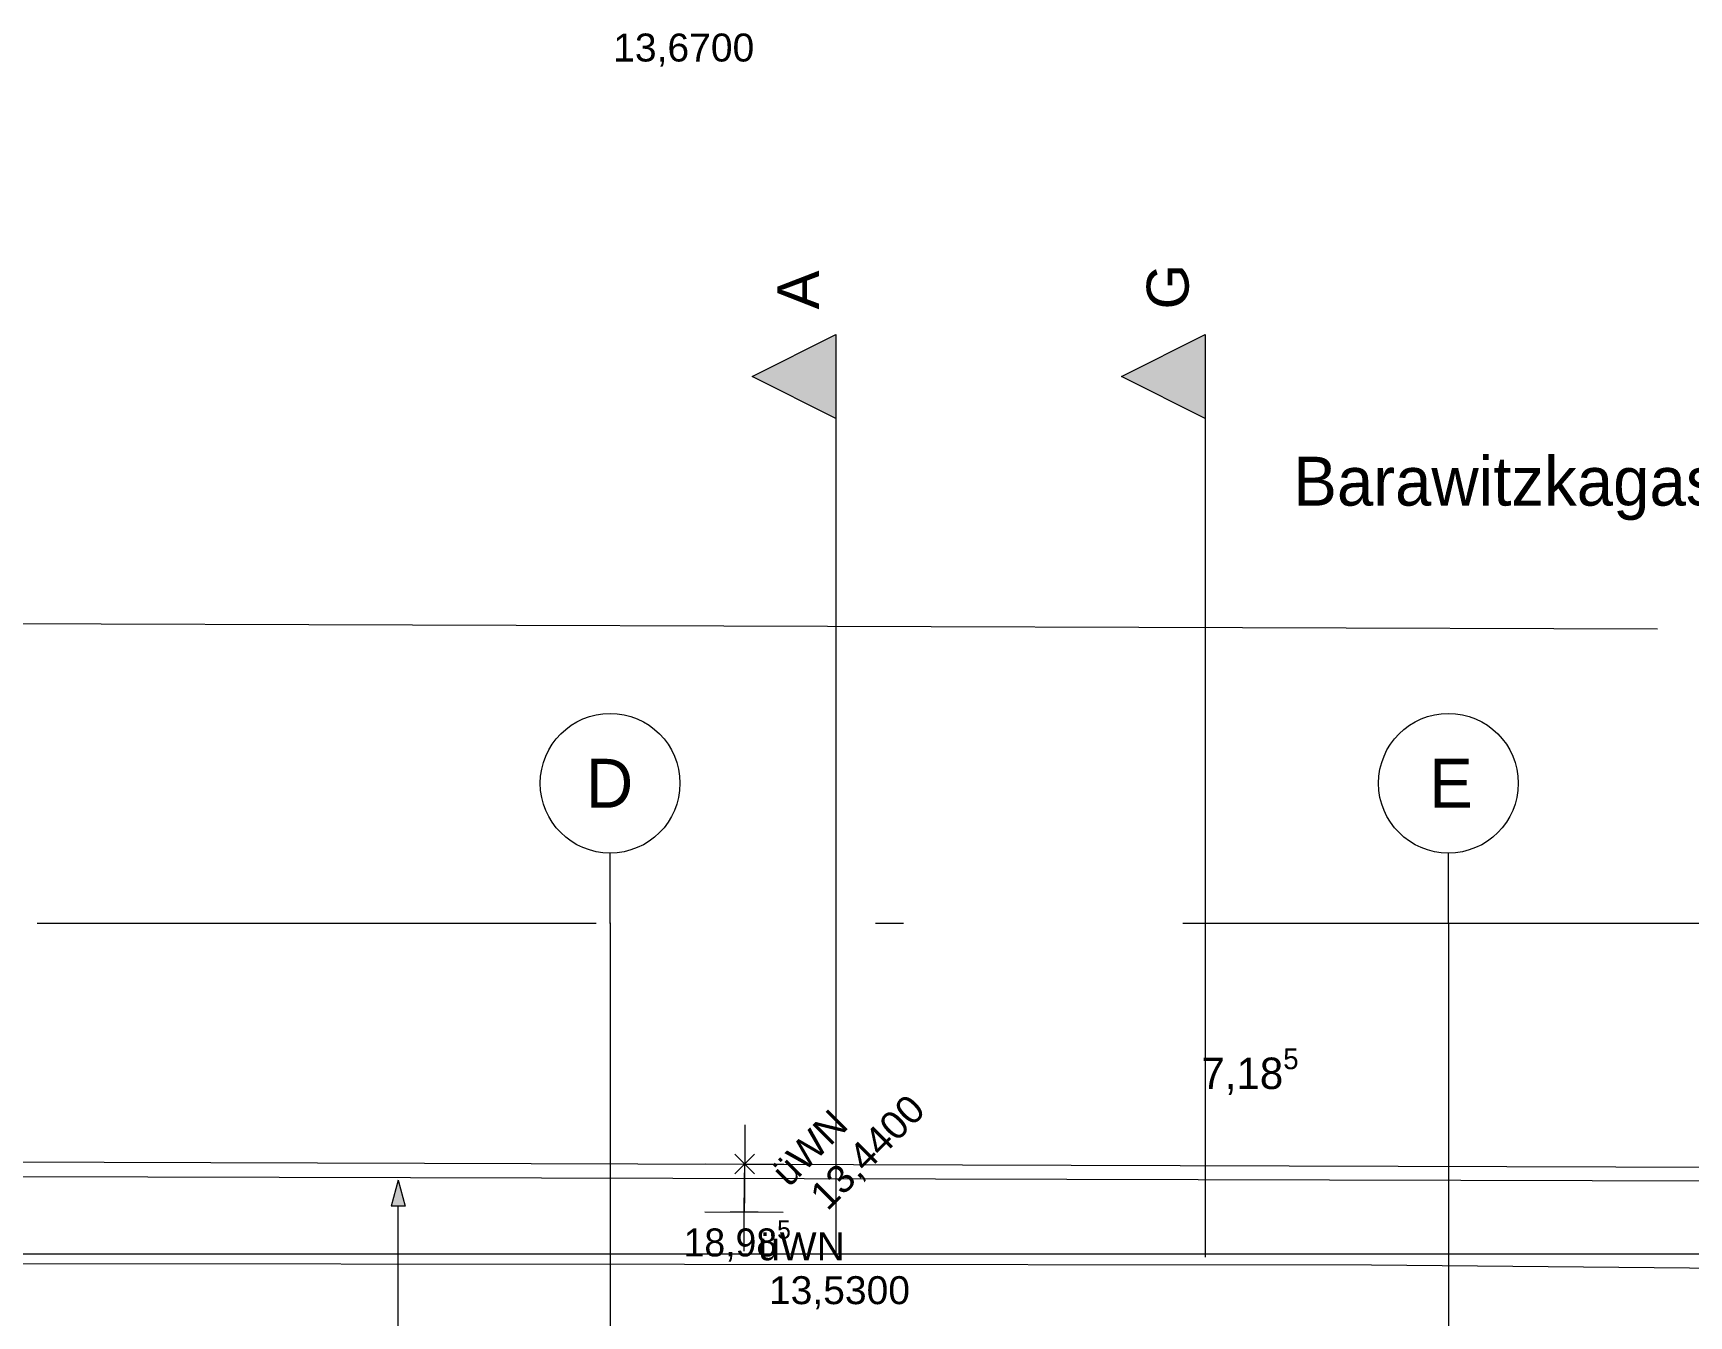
# Model space of a CAD drawing. Header units: metres. Extents: x -3.9 to 83, y -38 to 6.2.
# Drawn here: x 6.93 to 12.86, y 1.59 to 6.18 of the extents above; entities that cross this region are included whole.
import ezdxf

# ---------------------------------------------------------------- set-up
doc = ezdxf.new("R2010")
doc.units = ezdxf.units.M
doc.header["$MEASUREMENT"] = 0
for name, pattern in [('Achse', [0.004, 0.002, -0.001, 0, -0.001]), ('Fernmeldewesen VERM', [0.03, 0.02, -0.01]), ('Schnittlinie', [0.006, 0.003, -0.0015, 0, -0.0015]), ('TRINKWASSERVERS VERM', [0.01, 0.006, -0.002, 0, -0.002])]:
    doc.linetypes.add(name, pattern=pattern)
for name, color, linetype in [('0._EG PP_2_000 Achsraster', 7, 'Continuous'), ('0._EG PP_2_851 Marker Schnitt', 7, 'Continuous'), ('0._EG PP_2_910 Allgemein Lageplan Höhen', 7, 'Continuous'), ('0._EG PP_2_915 Allgemein Beschriftung.x', 7, 'Continuous'), ('0._EG PP_2_950 Polierplan Bemaßung', 7, 'Continuous'), ('0._EG PP_2_Fernmeldewesen_Fernmeldekabel.verm', 7, 'Continuous'), ('0._EG PP_2_Gelände_Geländepunkt.verm', 7, 'Continuous'), ('0._EG PP_2_Straßenverkehr_Randstein Unterkante.verm', 7, 'Continuous'), ('0._EG PP_2_Wasserversorgung_Trinkwasserleitung.verm', 7, 'Continuous')]:
    doc.layers.add(name, color=color, linetype=linetype)
doc.styles.add('ERSTELLTER_STIL_1', font='arial.ttf')
doc.styles.add('ERSTELLTER_STIL_2', font='')
doc.styles.get('ERSTELLTER_STIL_2').set_extended_font_data('Eurostile')

msp = doc.modelspace()

# ---------------------------------------------------------------- hatches: boundary and pattern name
at = {"layer": '0._EG PP_2_851 Marker Schnitt', "linetype": 'Continuous', "lineweight": 0, "true_color": 0x000000}
for points in [[(9.8079, 5.105), (9.5079, 4.955), (9.8079, 4.805)], [(11.13, 5.105), (10.83, 4.955), (11.13, 4.805)]]:
    msp.add_hatch(color=18, dxfattribs=at).paths.add_polyline_path(points)
at = {"layer": '0._EG PP_2_950 Polierplan Bemaßung', "linetype": 'Continuous', "lineweight": 13, "true_color": 0x7e0000}
msp.add_hatch(color=16, dxfattribs=at).paths.add_polyline_path([(8.2416, 2.08), (8.2166, 1.9867), (8.2666, 1.9867)])

# ---------------------------------------------------------------- linework, layer by layer
at = {"layer": '0._EG PP_2_000 Achsraster', "color": 5, "linetype": 'Achse', "lineweight": 0, "ltscale": 1000}
for p, q in [((9, 3), (9, 3.25)), ((12, 3), (12, 3.25)), ((-1.25, 3), (21, 3)), ((9, 3), (9, -36)), ((12, 3), (12, -36))]:
    msp.add_line(p, q, dxfattribs=at)
at = {"layer": '0._EG PP_2_000 Achsraster', "color": 5, "linetype": 'Continuous', "lineweight": 0, "ltscale": 1000}
for centre in [(9, 3.5), (12, 3.5)]:
    msp.add_circle(centre, 0.25, dxfattribs=at)
at = {"layer": '0._EG PP_2_000 Achsraster', "color": 5, "linetype": 'Achse', "lineweight": 0, "ltscale": 1000}
for p in [(9, 3), (9, 3), (12, 3), (12, 3)]:
    msp.add_point(p, dxfattribs=at)
at = {"layer": '0._EG PP_2_851 Marker Schnitt', "color": 7, "linetype": 'Schnittlinie', "lineweight": 13, "ltscale": 1000}
for p, q in [((9.8079, 4.805), (9.8079, -11.7)), ((11.13, 4.805), (11.13, -5.7741))]:
    msp.add_line(p, q, dxfattribs=at)
at = {"layer": '0._EG PP_2_851 Marker Schnitt', "color": 7, "linetype": 'Continuous', "lineweight": 13, "ltscale": 1000, "flags": 128}
for points in [[(9.8079, 5.105), (9.8079, 4.805), (9.5079, 4.955)], [(11.13, 5.105), (11.13, 4.805), (10.83, 4.955)]]:
    msp.add_lwpolyline(points, close=True, dxfattribs=at)
at = {"layer": '0._EG PP_2_910 Allgemein Lageplan Höhen', "color": 7, "linetype": 'Continuous', "lineweight": 13, "ltscale": 1000}
for p, q in [((9.4458, 2.1022), (9.5165, 2.173)), ((9.5165, 2.1022), (9.4458, 2.173)), ((9.4795, 1.9163), (9.4795, 2.0163)), ((9.4295, 1.9663), (9.5295, 1.9663))]:
    msp.add_line(p, q, dxfattribs=at)
at = {"layer": '0._EG PP_2_915 Allgemein Beschriftung.x', "color": 8, "linetype": 'Continuous', "lineweight": 13, "ltscale": 1000, "flags": 128}
msp.add_lwpolyline([(22.8486, 2.0506), (15.8036, 2.0687), (-3.9335, 2.1189)], dxfattribs=at)
at = {"layer": '0._EG PP_2_950 Polierplan Bemaßung', "color": 16, "linetype": 'Continuous', "lineweight": 13, "ltscale": 1000, "true_color": 0x7e0000}
for p, q in [((8.2416, 2.08), (8.2166, 1.9867)), ((8.2416, 2.08), (8.2666, 1.9867)), ((8.2666, 1.9867), (8.2166, 1.9867)), ((8.2416, 0.0933), (8.2416, 1.9867))]:
    msp.add_line(p, q, dxfattribs=at)
at = {"layer": '0._EG PP_2_950 Polierplan Bemaßung', "color": 1, "linetype": 'Continuous', "lineweight": 13, "ltscale": 1000, "true_color": 0xfb0106}
msp.add_line((0, 1.8169), (18.985, 1.8169), dxfattribs=at)
at = {"layer": '0._EG PP_2_Fernmeldewesen_Fernmeldekabel.verm', "color": 3, "linetype": 'Fernmeldewesen VERM', "lineweight": 0, "ltscale": 1000}
for p, q in [((11.7245, 1.7754), (-3.9335, 1.7905)), ((22.8486, 1.6771), (11.7245, 1.7754))]:
    msp.add_line(p, q, dxfattribs=at)
at = {"layer": '0._EG PP_2_Gelände_Geländepunkt.verm', "color": 8, "linetype": 'Continuous', "lineweight": 0, "ltscale": 1000}
for p, q in [((9.4818, 2.2776), (9.4805, 1.9976)), ((9.3411, 2.1382), (9.6211, 2.137)), ((9.4801, 2.1063), (9.4788, 1.8263)), ((9.3395, 1.9669), (9.6195, 1.9657))]:
    msp.add_line(p, q, dxfattribs=at)
at = {"layer": '0._EG PP_2_Straßenverkehr_Randstein Unterkante.verm', "color": 8, "linetype": 'Continuous', "lineweight": 0, "ltscale": 1000}
for p, q in [((-0.004, 2.1677), (9.4811, 2.1376)), ((9.4811, 2.1376), (14.8552, 2.1205))]:
    msp.add_line(p, q, dxfattribs=at)
at = {"layer": '0._EG PP_2_Wasserversorgung_Trinkwasserleitung.verm', "color": 140, "linetype": 'TRINKWASSERVERS VERM', "lineweight": 0, "ltscale": 1000, "true_color": 0x00b9ff}
msp.add_line((22.8486, 4.0206), (-3.9335, 4.1033), dxfattribs=at)

# ---------------------------------------------------------------- texts
at = {"layer": '0._EG PP_2_000 Achsraster', "color": 5, "linetype": 'Continuous', "lineweight": 0, "char_height": 0.175, "attachment_point": 1, "style": 'ERSTELLTER_STIL_2'}
for s, insert in [('\\A1;{\\pql;\\pt0;\\fEurostile|b0|i0|c0|p0;\\W1.000000;D}', (8.9135, 3.5875)), ('\\A1;{\\pql;\\pt0;\\fEurostile|b0|i0|c0|p0;\\W1.000000;E}', (11.9312, 3.5875))]:
    msp.add_mtext(s, dxfattribs=dict(at, insert=insert))
at = {"layer": '0._EG PP_2_851 Marker Schnitt', "color": 7, "linetype": 'Continuous', "lineweight": 13, "char_height": 0.15, "attachment_point": 7, "rotation": 90, "style": 'ERSTELLTER_STIL_1'}
for s, insert in [('\\A1;{\\pql;\\pt0;\\fArial|b0|i0|c0|p0;\\W1.000000;A}', (9.7479, 5.195)), ('\\A1;{\\pql;\\pt0;\\fArial|b0|i0|c0|p0;\\W1.000000;G}', (11.0725, 5.195))]:
    msp.add_mtext(s, dxfattribs=dict(at, insert=insert))
at = {"layer": '0._EG PP_2_910 Allgemein Lageplan Höhen', "color": 7, "linetype": 'Continuous', "lineweight": 13, "char_height": 0.1, "attachment_point": 1, "style": 'ERSTELLTER_STIL_1'}
for s, insert in [('\\A1;{\\pql;\\fArial|b0|i0|c0|p0;\\W1.000000; 13,6700}', (8.9721, 6.1823)), ('\\A1;{\\pql;\\fArial|b0|i0|c0|p0;\\W1.000000;üWN}', (9.5295, 1.8934)), ('\\A1;{\\pql;\\fArial|b0|i0|c0|p0;\\W1.000000; 13,5300}', (9.5295, 1.7363))]:
    msp.add_mtext(s, dxfattribs=dict(at, insert=insert))
at = {"layer": '0._EG PP_2_910 Allgemein Lageplan Höhen', "color": 7, "linetype": 'Continuous', "lineweight": 13, "char_height": 0.1, "attachment_point": 1, "rotation": 45, "style": 'ERSTELLTER_STIL_1'}
for s, insert in [('\\A1;{\\pql;\\fArial|b0|i0|c0|p0;\\W1.000000; 13,4400}', (9.6791, 2.0103)), ('\\A1;{\\pql;\\fArial|b0|i0|c0|p0;\\W1.000000;üWN}', (9.568, 2.1214))]:
    msp.add_mtext(s, dxfattribs=dict(at, insert=insert))
at = {"layer": '0._EG PP_2_915 Allgemein Beschriftung.x', "color": 7, "linetype": 'Continuous', "lineweight": 13, "insert": (12.3294, 4.4405), "char_height": 0.175, "attachment_point": 8, "style": 'ERSTELLTER_STIL_2'}
msp.add_mtext('\\A1;{\\pqc;\\fEurostile|b0|i0|c0|p0;\\W1.000000;Barawitzkagasse}', dxfattribs=at)
at = {"layer": '0._EG PP_2_950 Polierplan Bemaßung', "color": 14, "linetype": 'Continuous', "lineweight": 13, "true_color": 0xa80000, "insert": (11.116, 2.3731), "char_height": 0.1125, "attachment_point": 7, "style": 'ERSTELLTER_STIL_2'}
msp.add_mtext('\\A1;{\\pql;\\fEurostile|b0|i0|c0|p0;\\W1.000000;7,18\\fEurostile|b0|i0|c0|p0;\\W1.000000;\\A1{\\H.66x;\\S5^  ;}}', dxfattribs=at)
at = {"layer": '0._EG PP_2_950 Polierplan Bemaßung', "color": 1, "linetype": 'Continuous', "lineweight": 13, "true_color": 0xfb0106, "insert": (9.263, 1.7779), "char_height": 0.1, "attachment_point": 7, "style": 'ERSTELLTER_STIL_2'}
msp.add_mtext('\\A1;{\\pql;\\fEurostile|b0|i0|c0|p0;\\W1.000000;18,98\\fEurostile|b0|i0|c0|p0;\\W1.000000;\\A1{\\H.66x;\\S5^  ;}}', dxfattribs=at)

doc.saveas('drawing.dxf')
